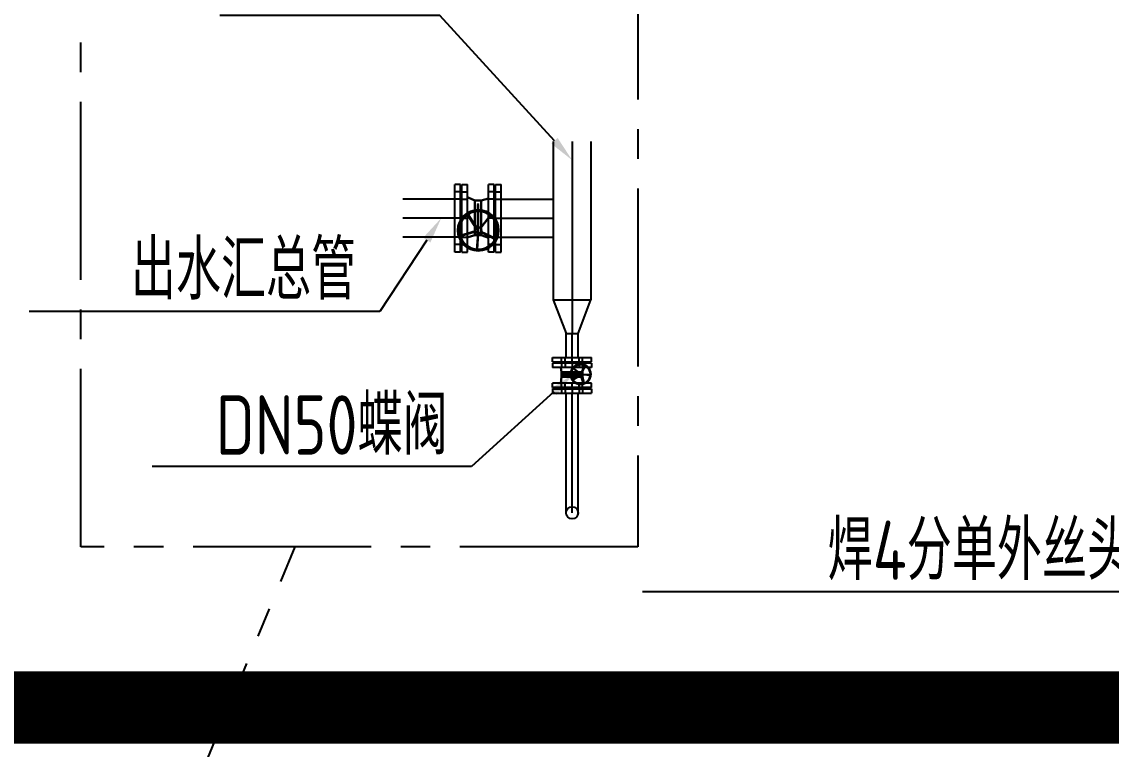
# Model space of a CAD drawing. Header units: millimetres. Extents: x 10779125 to 11142123, y -372083 to -144871.
# Drawn here: x 11110400 to 11114992, y -297067 to -294001 of the extents above; entities that cross this region are included whole.
import ezdxf
from ezdxf import colors
from ezdxf.entities.mleader import LeaderData, LeaderLine
from ezdxf.math import Vec2, Vec3

# ---------------------------------------------------------------- set-up
doc = ezdxf.new("R2010")
doc.units = ezdxf.units.MM
doc.header["$LTSCALE"] = 1000
doc.header["$MEASUREMENT"] = 0
doc.linetypes.add('CENTER', pattern=[2.9, 2.5, -0.2, 0, -0.2])
doc.linetypes.add('CENTER2', pattern=[1.125, 0.75, -0.125, 0.125, -0.125])
doc.layers.get('0').update_dxf_attribs({"color": 255, "linetype": 'CONTINUOUS'})
for name, color, linetype in [('1', 255, 'CONTINUOUS'), ('3中心线', 1, 'CENTER2'), ('3中心线层', 1, 'CENTER'), ('8', 8, 'CONTINUOUS')]:
    doc.layers.add(name, color=color, linetype=linetype)
doc.styles.add('_HZTXT', font='tssdeng.shx', dxfattribs={"width": 0.8, "bigfont": 'tssdchn.shx'})

# ---------------------------------------------------------------- blocks, each defined once
blk = doc.blocks.new('bf211016')
at = {"layer": '8', "color": 8, "const_width": 300, "elevation": 0}
blk.add_lwpolyline([(-684.3, 8621.6), (-684.3, 7148.2), (14535.7, 7148.2), (14535.7, 9250), (15085.7, 9250)], dxfattribs=at)
at = {"layer": '8', "color": 8, "elevation": 0}
blk.add_lwpolyline([(-834.3, 8621.6), (-834.3, 6998.2), (14685.7, 6998.2), (14685.7, 9100), (15085.7, 9100)], dxfattribs=at)
blk = doc.blocks.new('法兰式蝶阀DN150')
at = {"color": 0, "lineweight": 30}
for p, q in [((57.9, -57.7), (85.9, 3)), ((58.3, -58.3), (88.3, 1.8)), ((-74.6, -57.6), (-83, -27)), ((41.6, -60.9), (-12, -19.6)), ((42.2, -60.2), (-11.2, -18.7)), ((71.5, -57.6), (83, -27)), ((-74.6, -84.9), (-87.7, -113)), ((-74.6, -57.6), (-74.6, -84.9)), ((-54.5, -57.6), (-74.6, -57.6)), ((-54.5, -84.9), (-74.6, -84.9)), ((-42.3, -70), (-56.3, -70)), ((-42.8, -72.5), (-56.3, -72.5)), ((-47.9, -57.6), (-54.5, -57.6)), ((-47.9, -84.9), (-54.5, -84.9)), ((-44, -57.6), (-47.9, -57.6)), ((-44, -84.9), (-47.9, -84.9)), ((-36.7, -57.6), (-44, -57.6)), ((-38.4, -84.9), (-44, -84.9)), ((-42.8, -72.5), (-4.4, -72.5)), ((-42.3, -70), (-4.2, -70)), ((-38.4, -84.9), (30.5, -84.9)), ((-36.7, -57.6), (43.7, -57.6)), ((41, -78), (-16.5, -114.1)), ((41.8, -78.7), (-16, -114.8)), ((15.9, -72.5), (-4.4, -72.5)), ((15.8, -70), (-4.2, -70)), ((37.4, -70), (15.8, -70)), ((37.9, -72.5), (15.9, -72.5)), ((30.5, -84.9), (43.7, -84.9)), ((31.8, -57.6), (43.7, -57.6)), ((37.4, -70), (55.9, -70)), ((37.9, -72.5), (55.9, -72.5)), ((43.7, -57.6), (48.1, -57.6)), ((43.7, -84.9), (48.1, -84.9)), ((54.7, -57.6), (48.1, -57.6)), ((54.7, -84.9), (48.1, -84.9)), ((54.7, -57.6), (71.5, -57.6)), ((54.7, -84.9), (70, -84.9)), ((55, -82.4), (74.9, -147.3)), ((55.9, -82.1), (76.2, -146.9)), ((64.7, -71), (131.9, -75.9)), ((64.8, -70.5), (132, -74.4)), ((71.5, -84.9), (70, -84.9)), ((71.5, -57.6), (71.5, -84.9)), ((71.5, -84.9), (80, -113))]:
    blk.add_line(p, q, dxfattribs=at)
for radius in [85.9, 80.9, 13.2]:
    blk.add_circle((51.2, -70), radius, dxfattribs=at)
for centre, start, end in [((-57.4, -71.2), 48.387, 311.613), ((57, -71.2), 228.387, 131.613)]:
    blk.add_arc(centre, 1.65, start, end, dxfattribs=at)
at = {"layer": '1'}
for p, q in [((-105, 0), (-109.5, -3)), ((105, 0), (-105, 0)), ((105, 0), (109.5, -3)), ((-142.5, -3), (-142.5, -27)), ((142.5, -3), (-142.5, -3)), ((142.5, -27), (-142.5, -27)), ((-80.5, -3), (-80.5, -27)), ((80.5, -3), (80.5, -27)), ((142.5, -3), (142.5, -27)), ((-142.5, -139.5), (-142.5, -115.5)), ((142.5, -115.5), (-142.5, -115.5)), ((-80.5, -139.5), (-80.5, -115.5)), ((80.5, -139.5), (80.5, -115.5)), ((142.5, -139.5), (142.5, -115.5)), ((142.5, -139.5), (-142.5, -139.5)), ((-105, -142.5), (-109.5, -139.5)), ((105, -142.5), (-105, -142.5)), ((105, -142.5), (109.5, -139.5))]:
    blk.add_line(p, q, dxfattribs=at)
at = {"layer": '3中心线层'}
for p, q in [((-110.9, -3), (-110.9, -27)), ((0, -3), (0, -27)), ((110.9, -3), (110.9, -27)), ((-110.9, -139.5), (-110.9, -115.5)), ((0, -139.5), (0, -115.5)), ((110.9, -139.5), (110.9, -115.5))]:
    blk.add_line(p, q, dxfattribs=at)
blk = doc.blocks.new('DN150法兰侧视图')
at = {"layer": '1'}
for p, q in [((-24, 142.5), (0, 142.5)), ((-24, 142.5), (-24, -142.5)), ((0, 142.5), (0, -142.5)), ((-27, 105), (-24, 109.5)), ((-27, 105), (-27, -105)), ((-24, 80.5), (0, 80.5)), ((-24, -80.5), (0, -80.5)), ((-27, -105), (-24, -109.5)), ((-24, -142.5), (0, -142.5))]:
    blk.add_line(p, q, dxfattribs=at)
at = {"layer": '3中心线层'}
for p, q in [((-24, 110.9), (0, 110.9)), ((-24, 0), (0, 0)), ((-24, -110.9), (0, -110.9))]:
    blk.add_line(p, q, dxfattribs=at)
blk = doc.blocks.new('DN50法兰侧视图')
at = {"layer": '1'}
for p, q in [((-21, 50), (-18, 54.5)), ((-21, 50), (-21, -50)), ((-18, 82.5), (0, 82.5)), ((-18, 82.5), (-18, -82.5)), ((0, 82.5), (0, -82.5)), ((-18, 29.5), (0, 29.5)), ((-18, -29.5), (0, -29.5)), ((-21, -50), (-18, -54.5)), ((-18, -82.5), (0, -82.5))]:
    blk.add_line(p, q, dxfattribs=at)
at = {"layer": '3中心线层'}
for p, q in [((-21, 0), (0, 0)), ((-18, 44.2), (0, 44.2)), ((-18, -44.2), (0, -44.2))]:
    blk.add_line(p, q, dxfattribs=at)
blk = doc.blocks.new('法兰式蝶阀DN50')
at = {"lineweight": 30}
for p, q in [((40.7, 67.1), (53.9, 95.6)), ((41, 66.7), (55.2, 95)), ((-44, 67.1), (-46.8, 87)), ((-44, 48), (-46.8, 21)), ((-44, 67.1), (-44, 48)), ((-38, 67.1), (-44, 67.1)), ((-38, 48), (-44, 48)), ((-29.4, 58.5), (-39.2, 58.5)), ((-29.8, 56.7), (-39.2, 56.7)), ((-33.3, 67.1), (-38, 67.1)), ((-33.3, 48), (-38, 48)), ((-30.6, 67.1), (-33.3, 67.1)), ((-30.6, 48), (-33.3, 48)), ((-25.5, 67.1), (-30.6, 67.1)), ((-26.7, 48), (-30.6, 48)), ((-29.8, 56.7), (-2.9, 56.7)), ((-29.4, 58.5), (-2.8, 58.5)), ((-26.7, 48), (21.5, 48)), ((-25.5, 67.1), (30.7, 67.1)), ((11.3, 56.7), (-2.9, 56.7)), ((11.3, 58.5), (-2.8, 58.5)), ((28.9, 52.9), (2.1, 36.1)), ((29.4, 52.3), (2.3, 35.4)), ((29.3, 64.8), (4.3, 84.2)), ((29.7, 65.3), (4.9, 84.6)), ((26.4, 58.5), (11.3, 58.5)), ((26.8, 56.7), (11.3, 56.7)), ((21.5, 48), (30.7, 48)), ((22.5, 67.1), (30.7, 67.1)), ((26.4, 58.5), (39.3, 58.5)), ((26.8, 56.7), (39.3, 56.7)), ((30.7, 67.1), (33.8, 67.1)), ((30.7, 48), (33.8, 48)), ((38.5, 67.1), (33.8, 67.1)), ((38.5, 48), (33.8, 48)), ((38.5, 67.1), (43.7, 67.1)), ((38.5, 48), (42.7, 48)), ((38.7, 49.8), (48, 19.5)), ((39.3, 50), (48.8, 19.7)), ((43.7, 48), (42.7, 48)), ((43.7, 67.1), (46.8, 87)), ((43.7, 67.1), (43.7, 48)), ((43.7, 48), (49.7, 21)), ((45.5, 57.7), (77.2, 55.5)), ((45.6, 58.1), (77.3, 56.2))]:
    blk.add_line(p, q, dxfattribs=at)
for centre, radius in [((36.3, 58.7), 42.6), ((36.3, 58.7), 41), ((36.1, 58.5), 9.25)]:
    blk.add_circle(centre, radius, dxfattribs=at)
for centre, start, end in [((-40, 57.6), 48.387, 311.613), ((40.1, 57.6), 228.387, 131.613)]:
    blk.add_arc(centre, 1.15, start, end, dxfattribs=at)
at = {"rotation": 270}
blk.add_blockref('DN50法兰侧视图', (0, 87), dxfattribs=at)
at = {"xscale": -1, "rotation": 270}
blk.add_blockref('DN50法兰侧视图', (0, 21), dxfattribs=at)

msp = doc.modelspace()

# ---------------------------------------------------------------- linework, layer by layer
at = {"color": 0, "lineweight": -3}
for p, q in [((11112640.2, -294506.2, 148.5), (11112640.2, -295173, 148.5)), ((11112799.2, -294506.2, 148.5), (11112799.2, -295173, 148.5)), ((11112224.8, -294749.5, 148.5), (11112005.9, -294749.5, 148.5)), ((11112421.3, -294749.5, 148.5), (11112640.2, -294749.5, 148.5)), ((11112224.8, -294908.5, 148.5), (11112005.9, -294908.5, 148.5)), ((11112421.3, -294908.5, 148.5), (11112640.2, -294908.5, 148.5)), ((11112640.2, -295173, 148.5), (11112799.2, -295173, 148.5)), ((11112640.2, -295173, 148.5), (11112694.3, -295315.2, 148.5)), ((11112745.1, -295315.2, 148.5), (11112799.2, -295173, 148.5)), ((11112694.3, -295315.2, 148.5), (11112745.1, -295315.2, 148.5))]:
    msp.add_line(p, q, dxfattribs=at)
at = {"color": 0}
for p, q in [((11112694.3, -295416.4, 148.5), (11112694.3, -295315.2, 148.5)), ((11112745.1, -295416.4, 148.5), (11112745.1, -295315.2, 148.5)), ((11112694.3, -296070.6, 148.5), (11112694.3, -295566.4, 148.5)), ((11112745.1, -296070.6, 148.5), (11112745.1, -295566.4, 148.5))]:
    msp.add_line(p, q, dxfattribs=at)
msp.add_circle((11112719.7, -296070.6, 148.5), 25.4, dxfattribs=at)
at = {"layer": '3中心线'}
for p, q in [((11112719.7, -294506.2, 148.5), (11112719.7, -295173, 148.5)), ((11112224.8, -294829, 148.5), (11112005.9, -294829, 148.5)), ((11112421.3, -294829, 148.5), (11112640.2, -294829, 148.5)), ((11112719.7, -295173, 148.5), (11112719.7, -295315.2, 148.5)), ((11110203.6, -299479, 0), (11111551.9, -296213.5))]:
    msp.add_line(p, q, dxfattribs=at)
at = {"layer": '3中心线', "color": 1, "lineweight": -3}
for p, q in [((11112719.7, -295416.4, 148.5), (11112719.7, -295315.2, 148.5)), ((11112719.7, -296070.6, 148.5), (11112719.7, -295566.4, 148.5))]:
    msp.add_line(p, q, dxfattribs=at)
at = {"layer": '3中心线'}
msp.add_lwpolyline([(11110649.3, -293579.5), (11112997.2, -293579.5), (11112997.2, -296213.5), (11110649.3, -296213.5)], close=True, dxfattribs=at)

# ---------------------------------------------------------------- block references
at = {"lineweight": -2}
msp.add_blockref('bf211016', (11108663.1, -304036.8, 0), dxfattribs=at)
at = {"rotation": 180}
msp.add_blockref('DN150法兰侧视图', (11112224.8, -294829, 148.5), dxfattribs=at)
at = {"lineweight": -2, "rotation": 270}
msp.add_blockref('法兰式蝶阀DN150', (11112394.3, -294829, 148.5), dxfattribs=at)
at = {"xscale": -1, "rotation": 180}
msp.add_blockref('DN150法兰侧视图', (11112421.3, -294829, 148.5), dxfattribs=at)
at = {"color": 0, "rotation": 90}
msp.add_blockref('DN50法兰侧视图', (11112719.7, -295416.4, 148.5), dxfattribs=at)
at = {"color": 0}
msp.add_blockref('法兰式蝶阀DN50', (11112719.7, -295545.4, 148.5), dxfattribs=at)
at = {"color": 0, "xscale": -1, "rotation": 90}
msp.add_blockref('DN50法兰侧视图', (11112719.7, -295566.4, 148.5), dxfattribs=at)

# ---------------------------------------------------------------- leaders
at = {"lineweight": -3, "ltscale": 0.1}
ml = msp.add_multileader_mtext('Standard', dxfattribs=at)
ml.set_content('接出水', color=4, style='_HZTXT')
ml.set_leader_properties()
ml.build(insert=Vec2(0, 0))
ml.multileader.update_dxf_attribs({"text_left_attachment_type": 6, "text_right_attachment_type": 6, "dogleg_length": 100, "arrow_head_size": 110})
ctx = ml.context
ctx.base_point, ctx.char_height, ctx.arrow_head_size, ctx.landing_gap_size, ctx.plane_origin = Vec3(11111476, -293975.3, 148.5), 250, 110, 0.09, Vec3(11111006.3, -297450.3, 148.5)
ctx.left_attachment, ctx.right_attachment, ctx.text_align_type = 6, 6, 2
notes = []
notes.append((ctx, [(0, (1, 1, 0), (11112162, -293975.3, 148.5), (-1, 0), 100, [(0, [(11112719.7, -294584, 148.5)], 0, [])])]))
ctx.mtext.insert, ctx.mtext.alignment, ctx.mtext.flow_direction = Vec3(11112061.9, -293675.3, 148.5), 3, 5
ml = msp.add_multileader_mtext('Standard', dxfattribs=at)
ml.set_content('出水汇总管', color=4, style='_HZTXT')
ml.set_leader_properties()
ml.build(insert=Vec2(0, 0))
ml.multileader.update_dxf_attribs({"text_left_attachment_type": 6, "text_right_attachment_type": 6, "dogleg_length": 100, "arrow_head_size": 110})
ctx = ml.context
ctx.base_point, ctx.char_height, ctx.arrow_head_size, ctx.landing_gap_size, ctx.plane_origin = Vec3(11110877.3, -295221.8, 74.2), 250, 110, 0.09, Vec3(11110454.6, -297439.7, 74.2)
ctx.left_attachment, ctx.right_attachment, ctx.text_align_type = 6, 6, 2
notes.append((ctx, [(0, (1, 1, 0), (11111909.8, -295221.8, 74.2), (-1, 0), 100, [(0, [(11112167.9, -294829, 74.2)], 0, [])])]))
ctx.mtext.insert, ctx.mtext.alignment, ctx.mtext.flow_direction = Vec3(11111809.7, -294921.8, 74.2), 3, 5
ml = msp.add_multileader_mtext('Standard', dxfattribs=at)
ml.set_content('DN50蝶阀', color=4, style='_HZTXT')
ml.set_leader_properties()
ml.build(insert=Vec2(0, 0))
ml.multileader.update_dxf_attribs({"text_left_attachment_type": 6, "text_right_attachment_type": 6, "dogleg_length": 100, "arrow_head_size": 110})
ctx = ml.context
ctx.base_point, ctx.char_height, ctx.arrow_head_size, ctx.landing_gap_size, ctx.plane_origin = Vec3(11111036.3, -295875.5, 148.5), 250, 110, 0.09, Vec3(11111006.3, -297925.8, 148.5)
ctx.left_attachment, ctx.right_attachment, ctx.text_align_type = 6, 6, 2
notes.append((ctx, [(0, (1, 1, 0), (11112295.5, -295875.5, 148.5), (-1, 0), 100, [(0, [(11112723.9, -295486.9, 148.5)], 0, [])])]))
ctx.mtext.insert, ctx.mtext.alignment, ctx.mtext.flow_direction = Vec3(11112195.4, -295575.5, 148.5), 3, 5
at = {"color": 4, "lineweight": -3, "ltscale": 0.1}
ml = msp.add_multileader_mtext('Standard', dxfattribs=at)
ml.set_content('焊4分单外丝头配球阀\\P采样点', color=4, style='_HZTXT')
ml.set_leader_properties()
ml.build(insert=Vec2(0, 0))
ml.multileader.update_dxf_attribs({"text_left_attachment_type": 6, "text_right_attachment_type": 6, "dogleg_length": 100, "arrow_head_size": 110})
ctx = ml.context
ctx.base_point, ctx.char_height, ctx.arrow_head_size, ctx.landing_gap_size, ctx.plane_origin = Vec3(11113705.4, -296403.4, 0), 250, 110, 0.09, Vec3(11112243.6, -294859.9, 0)
ctx.left_attachment, ctx.right_attachment, ctx.text_align_type = 6, 6, 2
notes.append((ctx, [(1, (1, 1, 0), (11115750.4, -296403.4, 0), (-1, 0), 100, [(2, [(11116588.6, -297365, 0)], 0, [])])]))
ctx.mtext.insert, ctx.mtext.alignment, ctx.mtext.flow_direction = Vec3(11115650.3, -296103.4, 0), 3, 5
for ctx, leaders in notes:
    for number, flags, end, landing, length, lines in leaders:
        leader = LeaderData()
        leader.index, (leader.has_last_leader_line, leader.has_dogleg_vector, leader.attachment_direction) = number, flags
        leader.last_leader_point, leader.dogleg_vector, leader.dogleg_length = Vec3(end), Vec3(landing), length
        for number, points, colour, breaks in lines:
            line = LeaderLine()
            line.index, line.vertices, line.color, line.breaks = number, Vec3.list(points), colors.encode_raw_color(colour), breaks
            leader.lines.append(line)
        ctx.leaders.append(leader)

doc.saveas('drawing.dxf')
